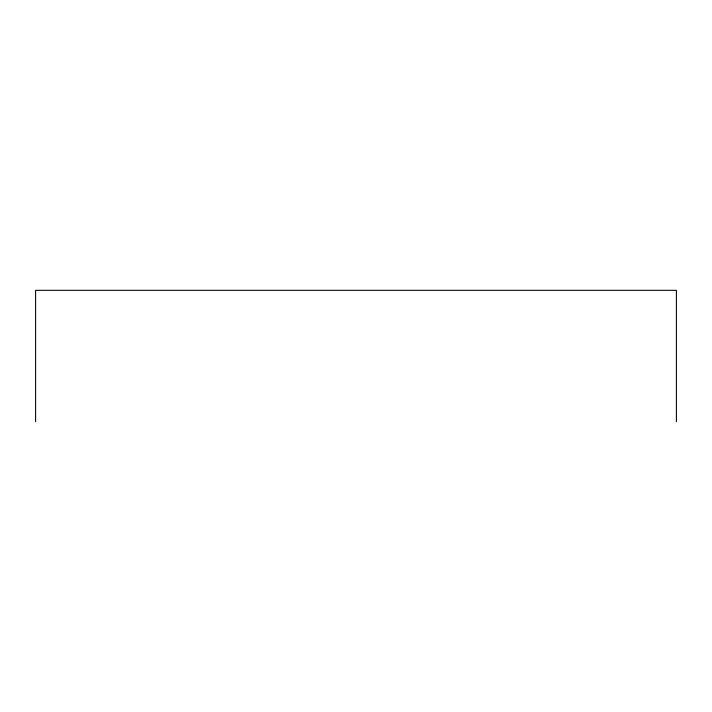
<?xml version="1.0" encoding="UTF-8"?>
<svg xmlns="http://www.w3.org/2000/svg" width="712" height="712" viewBox="0 0 712 712"><rect width="100%" height="100%" fill="white"/><g stroke="black" fill="none" stroke-linecap="round" stroke-linejoin="round"><path stroke-width="1.07" d="M676.4 421.673L676.4 290.327L35.6 290.327L35.6 421.673"/></g></svg>
